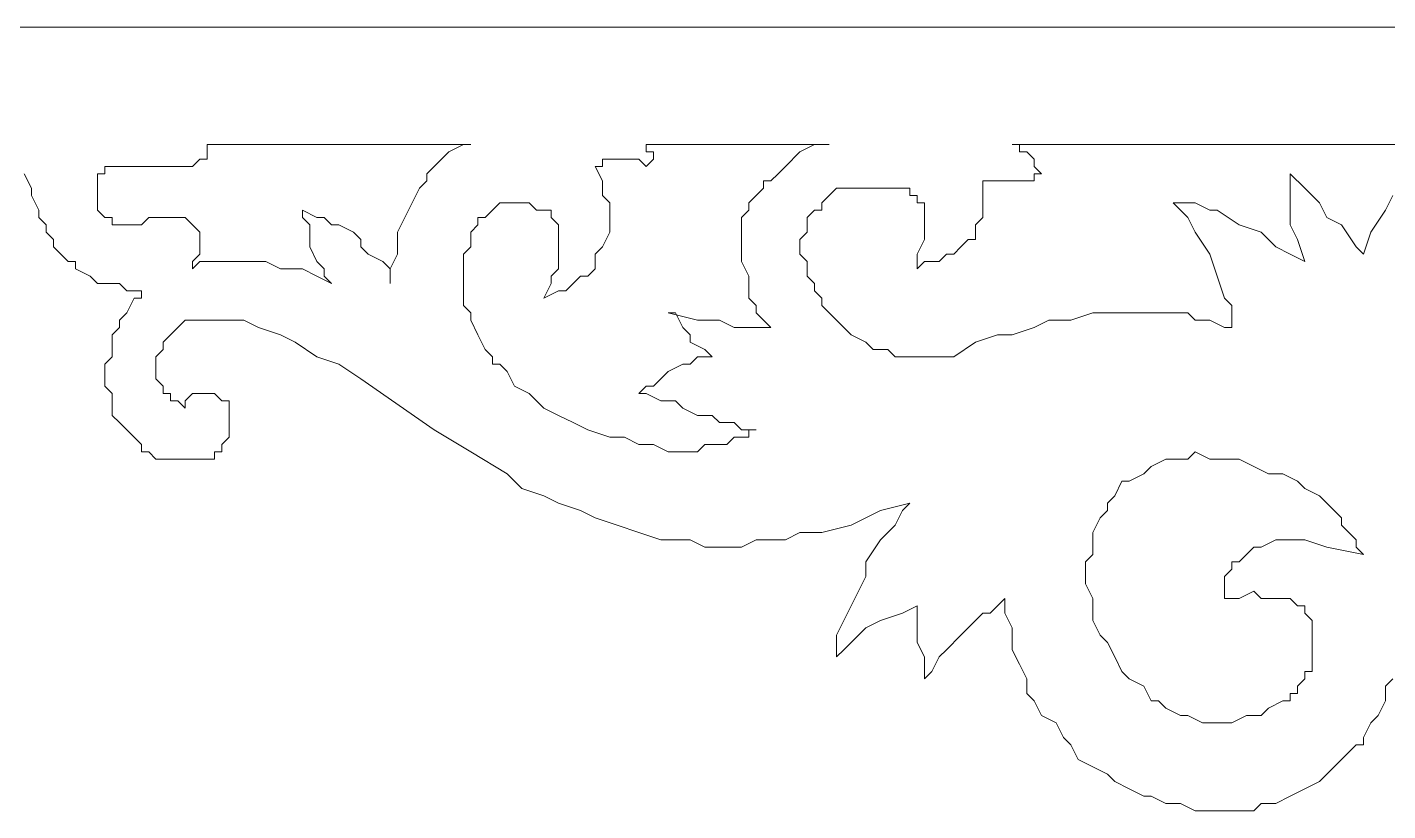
# Model space of a CAD drawing. Extents: x -66030 to 95157, y -13132 to 45879.
# Drawn here: x -62097 to -61371, y 8645 to 9063 of the extents above; entities that cross this region are included whole.
import ezdxf

# ---------------------------------------------------------------- set-up
doc = ezdxf.new("R2010")
doc.units = 0
doc.header["$LTSCALE"] = 100
doc.header["$MEASUREMENT"] = 0
doc.layers.get('0').update_dxf_attribs({"linetype": 'CONTINUOUS'})

msp = doc.modelspace()

# ---------------------------------------------------------------- linework, layer by layer
at = {"lineweight": 0}
for points in [[(-60743.21, 9063.17), (-62168.88, 9063.17)], [(-60743.21, 9063.17), (-62168.88, 9063.17)], [(-61368.16, 8973.33), (-61372.07, 8965.52), (-61379.88, 8953.8), (-61383.78, 8942.09), (-61387.69, 8945.99), (-61395.5, 8957.71), (-61403.31, 8961.62), (-61407.22, 8969.43), (-61415.03, 8977.24), (-61422.84, 8985.05), (-61422.84, 8981.15), (-61422.84, 8973.33), (-61422.84, 8969.43), (-61422.84, 8957.71), (-61418.94, 8949.9), (-61415.03, 8938.18), (-61422.84, 8942.09), (-61430.66, 8945.99), (-61438.47, 8953.8), (-61450.19, 8957.71), (-61461.9, 8965.52), (-61465.81, 8965.52), (-61473.62, 8969.43), (-61477.53, 8969.43), (-61485.34, 8969.43), (-61477.53, 8961.62), (-61473.62, 8953.8), (-61465.81, 8942.09), (-61461.9, 8930.37), (-61458, 8918.65), (-61454.09, 8914.74), (-61454.09, 8910.84), (-61454.09, 8906.93), (-61454.09, 8903.03), (-61458, 8903.03), (-61465.81, 8906.93), (-61473.62, 8906.93), (-61477.53, 8910.84), (-61485.34, 8910.84), (-61489.25, 8910.84), (-61504.87, 8910.84), (-61516.59, 8910.84), (-61528.3, 8910.84), (-61540.02, 8906.93), (-61551.74, 8906.93), (-61559.55, 8903.03), (-61571.27, 8899.12), (-61579.08, 8899.12), (-61590.8, 8895.21), (-61602.52, 8887.4), (-61614.24, 8887.4), (-61614.24, 8887.4), (-61622.05, 8887.4), (-61625.95, 8887.4), (-61633.77, 8887.4), (-61637.67, 8891.31), (-61645.48, 8891.31), (-61649.39, 8895.21), (-61657.2, 8899.12), (-61661.11, 8903.03), (-61661.11, 8903.03), (-61665.01, 8906.93), (-61668.92, 8910.84), (-61672.83, 8914.74), (-61672.83, 8918.65), (-61676.73, 8922.56), (-61676.73, 8926.46), (-61680.64, 8930.37), (-61680.64, 8938.18), (-61684.54, 8942.09), (-61684.54, 8949.9), (-61684.54, 8949.9), (-61680.64, 8953.8), (-61680.64, 8961.62), (-61676.73, 8965.52), (-61672.83, 8965.52), (-61672.83, 8969.43), (-61668.92, 8973.33), (-61665.01, 8977.24), (-61657.2, 8977.24), (-61653.3, 8977.24), (-61645.48, 8977.24), (-61637.67, 8977.24), (-61629.86, 8977.24), (-61629.86, 8977.24), (-61625.95, 8977.24), (-61625.95, 8973.33), (-61622.05, 8973.33), (-61622.05, 8973.33), (-61622.05, 8969.43), (-61618.14, 8969.43), (-61618.14, 8965.52), (-61618.14, 8961.62), (-61618.14, 8957.71), (-61618.14, 8953.8), (-61618.14, 8949.9), (-61622.05, 8942.09), (-61622.05, 8934.27), (-61622.05, 8934.27), (-61618.14, 8938.18), (-61610.33, 8938.18), (-61606.42, 8942.09), (-61602.52, 8942.09), (-61598.61, 8945.99), (-61594.71, 8949.9), (-61590.8, 8949.9), (-61590.8, 8957.71), (-61586.89, 8961.62), (-61586.89, 8969.43), (-61586.89, 8973.33), (-61586.89, 8981.15), (-61579.08, 8981.15), (-61575.18, 8981.15), (-61567.36, 8981.15), (-61567.36, 8981.15), (-61563.46, 8981.15), (-61559.55, 8981.15), (-61559.55, 8985.05), (-61559.55, 8985.05), (-61555.65, 8985.05), (-61559.55, 8988.96), (-61559.55, 8992.86), (-61559.55, 8992.86), (-61563.46, 8996.77), (-61567.36, 8996.77), (-61567.36, 9000.67), (-61571.27, 9000.67), (-61336.91, 9000.67)], [(-61368.16, 8973.33), (-61372.07, 8965.52), (-61379.88, 8953.8), (-61383.78, 8942.09), (-61387.69, 8945.99), (-61395.5, 8957.71), (-61403.31, 8961.62), (-61407.22, 8969.43), (-61415.03, 8977.24), (-61422.84, 8985.05), (-61422.84, 8981.15), (-61422.84, 8973.33), (-61422.84, 8969.43), (-61422.84, 8957.71), (-61418.94, 8949.9), (-61415.03, 8938.18), (-61422.84, 8942.09), (-61430.66, 8945.99), (-61438.47, 8953.8), (-61450.19, 8957.71), (-61461.9, 8965.52), (-61465.81, 8965.52), (-61473.62, 8969.43), (-61477.53, 8969.43), (-61485.34, 8969.43), (-61477.53, 8961.62), (-61473.62, 8953.8), (-61465.81, 8942.09), (-61461.9, 8930.37), (-61458, 8918.65), (-61454.09, 8914.74), (-61454.09, 8910.84), (-61454.09, 8906.93), (-61454.09, 8903.03), (-61458, 8903.03), (-61465.81, 8906.93), (-61473.62, 8906.93), (-61477.53, 8910.84), (-61485.34, 8910.84), (-61489.25, 8910.84), (-61504.87, 8910.84), (-61516.59, 8910.84), (-61528.3, 8910.84), (-61540.02, 8906.93), (-61551.74, 8906.93), (-61559.55, 8903.03), (-61571.27, 8899.12), (-61579.08, 8899.12), (-61590.8, 8895.21), (-61602.52, 8887.4), (-61614.24, 8887.4), (-61614.24, 8887.4), (-61622.05, 8887.4), (-61625.95, 8887.4), (-61633.77, 8887.4), (-61637.67, 8891.31), (-61645.48, 8891.31), (-61649.39, 8895.21), (-61657.2, 8899.12), (-61661.11, 8903.03), (-61661.11, 8903.03), (-61665.01, 8906.93), (-61668.92, 8910.84), (-61672.83, 8914.74), (-61672.83, 8918.65), (-61676.73, 8922.56), (-61676.73, 8926.46), (-61680.64, 8930.37), (-61680.64, 8938.18), (-61684.54, 8942.09), (-61684.54, 8949.9), (-61684.54, 8949.9), (-61680.64, 8953.8), (-61680.64, 8961.62), (-61676.73, 8965.52), (-61672.83, 8965.52), (-61672.83, 8969.43), (-61668.92, 8973.33), (-61665.01, 8977.24), (-61657.2, 8977.24), (-61653.3, 8977.24), (-61645.48, 8977.24), (-61637.67, 8977.24), (-61629.86, 8977.24), (-61629.86, 8977.24), (-61625.95, 8977.24), (-61625.95, 8973.33), (-61622.05, 8973.33), (-61622.05, 8973.33), (-61622.05, 8969.43), (-61618.14, 8969.43), (-61618.14, 8965.52), (-61618.14, 8961.62), (-61618.14, 8957.71), (-61618.14, 8953.8), (-61618.14, 8949.9), (-61622.05, 8942.09), (-61622.05, 8934.27), (-61622.05, 8934.27), (-61618.14, 8938.18), (-61610.33, 8938.18), (-61606.42, 8942.09), (-61602.52, 8942.09), (-61598.61, 8945.99), (-61594.71, 8949.9), (-61590.8, 8949.9), (-61590.8, 8957.71), (-61586.89, 8961.62), (-61586.89, 8969.43), (-61586.89, 8973.33), (-61586.89, 8981.15), (-61579.08, 8981.15), (-61575.18, 8981.15), (-61567.36, 8981.15), (-61567.36, 8981.15), (-61563.46, 8981.15), (-61559.55, 8981.15), (-61559.55, 8985.05), (-61559.55, 8985.05), (-61555.65, 8985.05), (-61559.55, 8988.96), (-61559.55, 8992.86), (-61559.55, 8992.86), (-61563.46, 8996.77), (-61567.36, 8996.77), (-61567.36, 9000.67), (-61571.27, 9000.67), (-61336.91, 9000.67)], [(-62098.58, 8985.05), (-62094.67, 8977.24), (-62094.67, 8973.33), (-62090.76, 8965.52), (-62090.76, 8961.62), (-62086.86, 8957.71), (-62086.86, 8953.8), (-62082.95, 8949.9), (-62082.95, 8945.99), (-62079.05, 8942.09), (-62075.14, 8938.18), (-62071.23, 8938.18), (-62071.23, 8934.27), (-62063.42, 8930.37), (-62059.52, 8926.46), (-62051.7, 8926.46), (-62047.8, 8926.46), (-62043.89, 8922.56), (-62039.99, 8922.56), (-62036.08, 8922.56), (-62036.08, 8922.56), (-62036.08, 8918.65), (-62039.99, 8918.65), (-62043.89, 8910.84), (-62047.8, 8906.93), (-62047.8, 8903.03), (-62051.7, 8899.12), (-62051.7, 8891.31), (-62051.7, 8887.4), (-62055.61, 8883.5), (-62055.61, 8875.68), (-62055.61, 8871.78), (-62051.7, 8867.87), (-62051.7, 8860.06), (-62051.7, 8856.15), (-62047.8, 8852.25), (-62043.89, 8848.34), (-62039.99, 8844.44), (-62036.08, 8840.53), (-62036.08, 8836.62), (-62032.17, 8836.62), (-62028.27, 8832.72), (-62024.36, 8832.72), (-62020.46, 8832.72), (-62016.55, 8832.72), (-62008.74, 8832.72), (-62004.83, 8832.72), (-62000.93, 8832.72), (-61997.02, 8832.72), (-61997.02, 8836.62), (-61993.11, 8836.62), (-61993.11, 8840.53), (-61989.21, 8844.44), (-61989.21, 8844.44), (-61989.21, 8848.34), (-61989.21, 8852.25), (-61989.21, 8856.15), (-61989.21, 8856.15), (-61989.21, 8860.06), (-61989.21, 8863.97), (-61993.11, 8863.97), (-61997.02, 8867.87), (-61997.02, 8867.87), (-62000.93, 8867.87), (-62004.83, 8867.87), (-62004.83, 8867.87), (-62008.74, 8867.87), (-62008.74, 8867.87), (-62012.64, 8863.97), (-62012.64, 8863.97), (-62012.64, 8860.06), (-62012.64, 8860.06), (-62016.55, 8863.97), (-62020.46, 8863.97), (-62020.46, 8867.87), (-62024.36, 8867.87), (-62024.36, 8871.78), (-62028.27, 8875.68), (-62028.27, 8879.59), (-62028.27, 8883.5), (-62028.27, 8887.4), (-62024.36, 8891.31), (-62024.36, 8895.21), (-62020.46, 8899.12), (-62016.55, 8903.03), (-62012.64, 8906.93), (-62012.64, 8906.93), (-62008.74, 8906.93), (-62004.83, 8906.93), (-62000.93, 8906.93), (-61997.02, 8906.93), (-61993.11, 8906.93), (-61985.3, 8906.93), (-61981.4, 8906.93), (-61973.59, 8903.03), (-61961.87, 8899.12), (-61954.06, 8895.21), (-61942.34, 8887.4), (-61930.62, 8883.5), (-61918.9, 8875.68), (-61879.84, 8848.34), (-61860.31, 8836.62), (-61840.78, 8824.91), (-61832.97, 8817.09), (-61821.25, 8813.19), (-61813.44, 8809.28), (-61801.72, 8805.38), (-61793.91, 8801.47), (-61782.19, 8797.56), (-61770.47, 8793.66), (-61758.76, 8789.75), (-61750.94, 8789.75), (-61743.13, 8789.75), (-61735.32, 8785.85), (-61727.51, 8785.85), (-61715.79, 8785.85), (-61707.98, 8789.75), (-61700.17, 8789.75), (-61692.36, 8789.75), (-61684.54, 8793.66), (-61672.83, 8793.66), (-61657.2, 8797.56), (-61641.58, 8805.38), (-61625.95, 8809.28), (-61625.95, 8809.28), (-61629.86, 8805.38), (-61633.77, 8797.56), (-61641.58, 8789.75), (-61649.39, 8778.03), (-61649.39, 8770.22), (-61653.3, 8762.41), (-61657.2, 8754.6), (-61661.11, 8746.79), (-61665.01, 8738.98), (-61665.01, 8727.26), (-61661.11, 8731.16), (-61653.3, 8738.98), (-61649.39, 8742.88), (-61641.58, 8746.79), (-61629.86, 8750.69), (-61622.05, 8754.6), (-61622.05, 8750.69), (-61622.05, 8750.69), (-61622.05, 8746.79), (-61622.05, 8738.98), (-61622.05, 8735.07), (-61618.14, 8727.26), (-61618.14, 8715.54), (-61614.24, 8719.45), (-61610.33, 8727.26), (-61606.42, 8731.16), (-61598.61, 8738.98), (-61590.8, 8746.79), (-61586.89, 8750.69), (-61582.99, 8750.69), (-61579.08, 8754.6), (-61575.18, 8758.5), (-61575.18, 8750.69), (-61571.27, 8742.88), (-61571.27, 8735.07), (-61571.27, 8731.16), (-61567.36, 8723.35), (-61563.46, 8715.54), (-61563.46, 8707.73), (-61559.55, 8703.82), (-61555.65, 8696.01), (-61547.83, 8692.1), (-61543.93, 8684.29), (-61540.02, 8680.39), (-61536.12, 8672.57), (-61528.3, 8668.67), (-61520.49, 8664.76), (-61516.59, 8660.86), (-61508.77, 8656.95), (-61500.96, 8653.04), (-61497.06, 8653.04), (-61489.25, 8649.14), (-61481.43, 8649.14), (-61473.62, 8645.23), (-61465.81, 8645.23), (-61458, 8645.23), (-61450.19, 8645.23), (-61442.37, 8645.23), (-61438.47, 8649.14), (-61430.66, 8649.14), (-61422.84, 8653.04), (-61415.03, 8656.95), (-61407.22, 8660.86), (-61403.31, 8664.76), (-61399.41, 8668.67), (-61395.5, 8672.57), (-61391.6, 8676.48), (-61387.69, 8680.39), (-61383.78, 8680.39), (-61383.78, 8684.29), (-61379.88, 8692.1), (-61375.97, 8696.01), (-61372.07, 8703.82), (-61372.07, 8711.63), (-61368.16, 8715.54)], [(-62098.58, 8985.05), (-62094.67, 8977.24), (-62094.67, 8973.33), (-62090.76, 8965.52), (-62090.76, 8961.62), (-62086.86, 8957.71), (-62086.86, 8953.8), (-62082.95, 8949.9), (-62082.95, 8945.99), (-62079.05, 8942.09), (-62075.14, 8938.18), (-62071.23, 8938.18), (-62071.23, 8934.27), (-62063.42, 8930.37), (-62059.52, 8926.46), (-62051.7, 8926.46), (-62047.8, 8926.46), (-62043.89, 8922.56), (-62039.99, 8922.56), (-62036.08, 8922.56), (-62036.08, 8922.56), (-62036.08, 8918.65), (-62039.99, 8918.65), (-62043.89, 8910.84), (-62047.8, 8906.93), (-62047.8, 8903.03), (-62051.7, 8899.12), (-62051.7, 8891.31), (-62051.7, 8887.4), (-62055.61, 8883.5), (-62055.61, 8875.68), (-62055.61, 8871.78), (-62051.7, 8867.87), (-62051.7, 8860.06), (-62051.7, 8856.15), (-62047.8, 8852.25), (-62043.89, 8848.34), (-62039.99, 8844.44), (-62036.08, 8840.53), (-62036.08, 8836.62), (-62032.17, 8836.62), (-62028.27, 8832.72), (-62024.36, 8832.72), (-62020.46, 8832.72), (-62016.55, 8832.72), (-62008.74, 8832.72), (-62004.83, 8832.72), (-62000.93, 8832.72), (-61997.02, 8832.72), (-61997.02, 8836.62), (-61993.11, 8836.62), (-61993.11, 8840.53), (-61989.21, 8844.44), (-61989.21, 8844.44), (-61989.21, 8848.34), (-61989.21, 8852.25), (-61989.21, 8856.15), (-61989.21, 8856.15), (-61989.21, 8860.06), (-61989.21, 8863.97), (-61993.11, 8863.97), (-61997.02, 8867.87), (-61997.02, 8867.87), (-62000.93, 8867.87), (-62004.83, 8867.87), (-62004.83, 8867.87), (-62008.74, 8867.87), (-62008.74, 8867.87), (-62012.64, 8863.97), (-62012.64, 8863.97), (-62012.64, 8860.06), (-62012.64, 8860.06), (-62016.55, 8863.97), (-62020.46, 8863.97), (-62020.46, 8867.87), (-62024.36, 8867.87), (-62024.36, 8871.78), (-62028.27, 8875.68), (-62028.27, 8879.59), (-62028.27, 8883.5), (-62028.27, 8887.4), (-62024.36, 8891.31), (-62024.36, 8895.21), (-62020.46, 8899.12), (-62016.55, 8903.03), (-62012.64, 8906.93), (-62012.64, 8906.93), (-62008.74, 8906.93), (-62004.83, 8906.93), (-62000.93, 8906.93), (-61997.02, 8906.93), (-61993.11, 8906.93), (-61985.3, 8906.93), (-61981.4, 8906.93), (-61973.59, 8903.03), (-61961.87, 8899.12), (-61954.06, 8895.21), (-61942.34, 8887.4), (-61930.62, 8883.5), (-61918.9, 8875.68), (-61879.84, 8848.34), (-61860.31, 8836.62), (-61840.78, 8824.91), (-61832.97, 8817.09), (-61821.25, 8813.19), (-61813.44, 8809.28), (-61801.72, 8805.38), (-61793.91, 8801.47), (-61782.19, 8797.56), (-61770.47, 8793.66), (-61758.76, 8789.75), (-61750.94, 8789.75), (-61743.13, 8789.75), (-61735.32, 8785.85), (-61727.51, 8785.85), (-61715.79, 8785.85), (-61707.98, 8789.75), (-61700.17, 8789.75), (-61692.36, 8789.75), (-61684.54, 8793.66), (-61672.83, 8793.66), (-61657.2, 8797.56), (-61641.58, 8805.38), (-61625.95, 8809.28), (-61625.95, 8809.28), (-61629.86, 8805.38), (-61633.77, 8797.56), (-61641.58, 8789.75), (-61649.39, 8778.03), (-61649.39, 8770.22), (-61653.3, 8762.41), (-61657.2, 8754.6), (-61661.11, 8746.79), (-61665.01, 8738.98), (-61665.01, 8727.26), (-61661.11, 8731.16), (-61653.3, 8738.98), (-61649.39, 8742.88), (-61641.58, 8746.79), (-61629.86, 8750.69), (-61622.05, 8754.6), (-61622.05, 8750.69), (-61622.05, 8750.69), (-61622.05, 8746.79), (-61622.05, 8738.98), (-61622.05, 8735.07), (-61618.14, 8727.26), (-61618.14, 8715.54), (-61614.24, 8719.45), (-61610.33, 8727.26), (-61606.42, 8731.16), (-61598.61, 8738.98), (-61590.8, 8746.79), (-61586.89, 8750.69), (-61582.99, 8750.69), (-61579.08, 8754.6), (-61575.18, 8758.5), (-61575.18, 8750.69), (-61571.27, 8742.88), (-61571.27, 8735.07), (-61571.27, 8731.16), (-61567.36, 8723.35), (-61563.46, 8715.54), (-61563.46, 8707.73), (-61559.55, 8703.82), (-61555.65, 8696.01), (-61547.83, 8692.1), (-61543.93, 8684.29), (-61540.02, 8680.39), (-61536.12, 8672.57), (-61528.3, 8668.67), (-61520.49, 8664.76), (-61516.59, 8660.86), (-61508.77, 8656.95), (-61500.96, 8653.04), (-61497.06, 8653.04), (-61489.25, 8649.14), (-61481.43, 8649.14), (-61473.62, 8645.23), (-61465.81, 8645.23), (-61458, 8645.23), (-61450.19, 8645.23), (-61442.37, 8645.23), (-61438.47, 8649.14), (-61430.66, 8649.14), (-61422.84, 8653.04), (-61415.03, 8656.95), (-61407.22, 8660.86), (-61403.31, 8664.76), (-61399.41, 8668.67), (-61395.5, 8672.57), (-61391.6, 8676.48), (-61387.69, 8680.39), (-61383.78, 8680.39), (-61383.78, 8684.29), (-61379.88, 8692.1), (-61375.97, 8696.01), (-61372.07, 8703.82), (-61372.07, 8711.63), (-61368.16, 8715.54)]]:
    msp.add_lwpolyline(points, dxfattribs=at)
for points in [[(-61860.31, 9000.67), (-61864.22, 9000.67), (-61872.03, 8996.77), (-61875.94, 8992.86), (-61883.75, 8985.05), (-61883.75, 8981.15), (-61887.65, 8977.24), (-61891.56, 8969.43), (-61895.47, 8961.62), (-61899.37, 8953.8), (-61899.37, 8945.99), (-61899.37, 8942.09), (-61903.28, 8934.27), (-61903.28, 8926.46), (-61903.28, 8934.27), (-61907.18, 8938.18), (-61915, 8942.09), (-61918.9, 8945.99), (-61918.9, 8949.9), (-61922.81, 8953.8), (-61930.62, 8957.71), (-61934.53, 8957.71), (-61938.43, 8961.62), (-61942.34, 8961.62), (-61950.15, 8965.52), (-61950.15, 8961.62), (-61946.24, 8957.71), (-61946.24, 8953.8), (-61946.24, 8945.99), (-61942.34, 8938.18), (-61938.43, 8934.27), (-61938.43, 8930.37), (-61934.53, 8926.46), (-61942.34, 8930.37), (-61950.15, 8934.27), (-61961.87, 8934.27), (-61969.68, 8938.18), (-61981.4, 8938.18), (-61989.21, 8938.18), (-62000.93, 8938.18), (-62004.83, 8938.18), (-62008.74, 8934.27), (-62008.74, 8938.18), (-62004.83, 8942.09), (-62004.83, 8945.99), (-62004.83, 8949.9), (-62004.83, 8953.8), (-62004.83, 8953.8), (-62008.74, 8957.71), (-62008.74, 8957.71), (-62008.74, 8957.71), (-62012.64, 8961.62), (-62012.64, 8961.62), (-62016.55, 8961.62), (-62020.46, 8961.62), (-62024.36, 8961.62), (-62028.27, 8961.62), (-62032.17, 8961.62), (-62036.08, 8957.71), (-62039.99, 8957.71), (-62043.89, 8957.71), (-62047.8, 8957.71), (-62051.7, 8957.71), (-62051.7, 8961.62), (-62055.61, 8961.62), (-62059.52, 8965.52), (-62059.52, 8969.43), (-62059.52, 8973.33), (-62059.52, 8973.33), (-62059.52, 8977.24), (-62059.52, 8981.15), (-62059.52, 8981.15), (-62059.52, 8985.05), (-62055.61, 8985.05), (-62055.61, 8988.96), (-62051.7, 8988.96), (-62047.8, 8988.96), (-62043.89, 8988.96), (-62039.99, 8988.96), (-62032.17, 8988.96), (-62024.36, 8988.96), (-62012.64, 8988.96), (-62008.74, 8988.96), (-62004.83, 8992.86), (-62004.83, 8992.86), (-62000.93, 8992.86), (-62000.93, 8992.86), (-62000.93, 8992.86), (-62000.93, 8996.77), (-62000.93, 8996.77), (-62000.93, 9000.67), (-62000.93, 9000.67), (-61860.31, 9000.67)], [(-61860.31, 9000.67), (-61864.22, 9000.67), (-61872.03, 8996.77), (-61875.94, 8992.86), (-61883.75, 8985.05), (-61883.75, 8981.15), (-61887.65, 8977.24), (-61891.56, 8969.43), (-61895.47, 8961.62), (-61899.37, 8953.8), (-61899.37, 8945.99), (-61899.37, 8942.09), (-61903.28, 8934.27), (-61903.28, 8926.46), (-61903.28, 8934.27), (-61907.18, 8938.18), (-61915, 8942.09), (-61918.9, 8945.99), (-61918.9, 8949.9), (-61922.81, 8953.8), (-61930.62, 8957.71), (-61934.53, 8957.71), (-61938.43, 8961.62), (-61942.34, 8961.62), (-61950.15, 8965.52), (-61950.15, 8961.62), (-61946.24, 8957.71), (-61946.24, 8953.8), (-61946.24, 8945.99), (-61942.34, 8938.18), (-61938.43, 8934.27), (-61938.43, 8930.37), (-61934.53, 8926.46), (-61942.34, 8930.37), (-61950.15, 8934.27), (-61961.87, 8934.27), (-61969.68, 8938.18), (-61981.4, 8938.18), (-61989.21, 8938.18), (-62000.93, 8938.18), (-62004.83, 8938.18), (-62008.74, 8934.27), (-62008.74, 8938.18), (-62004.83, 8942.09), (-62004.83, 8945.99), (-62004.83, 8949.9), (-62004.83, 8953.8), (-62004.83, 8953.8), (-62008.74, 8957.71), (-62008.74, 8957.71), (-62008.74, 8957.71), (-62012.64, 8961.62), (-62012.64, 8961.62), (-62016.55, 8961.62), (-62020.46, 8961.62), (-62024.36, 8961.62), (-62028.27, 8961.62), (-62032.17, 8961.62), (-62036.08, 8957.71), (-62039.99, 8957.71), (-62043.89, 8957.71), (-62047.8, 8957.71), (-62051.7, 8957.71), (-62051.7, 8961.62), (-62055.61, 8961.62), (-62059.52, 8965.52), (-62059.52, 8969.43), (-62059.52, 8973.33), (-62059.52, 8973.33), (-62059.52, 8977.24), (-62059.52, 8981.15), (-62059.52, 8981.15), (-62059.52, 8985.05), (-62055.61, 8985.05), (-62055.61, 8988.96), (-62051.7, 8988.96), (-62047.8, 8988.96), (-62043.89, 8988.96), (-62039.99, 8988.96), (-62032.17, 8988.96), (-62024.36, 8988.96), (-62012.64, 8988.96), (-62008.74, 8988.96), (-62004.83, 8992.86), (-62004.83, 8992.86), (-62000.93, 8992.86), (-62000.93, 8992.86), (-62000.93, 8992.86), (-62000.93, 8996.77), (-62000.93, 8996.77), (-62000.93, 9000.67), (-62000.93, 9000.67), (-61860.31, 9000.67)], [(-61668.92, 9000.67), (-61676.73, 9000.67), (-61684.54, 8996.77), (-61692.36, 8988.96), (-61692.36, 8988.96), (-61696.26, 8985.05), (-61700.17, 8981.15), (-61704.07, 8981.15), (-61704.07, 8977.24), (-61707.98, 8973.33), (-61711.89, 8969.43), (-61711.89, 8965.52), (-61715.79, 8961.62), (-61715.79, 8953.8), (-61715.79, 8949.9), (-61715.79, 8945.99), (-61715.79, 8938.18), (-61711.89, 8930.37), (-61711.89, 8918.65), (-61707.98, 8914.74), (-61707.98, 8910.84), (-61704.07, 8906.93), (-61700.17, 8903.03), (-61704.07, 8903.03), (-61707.98, 8903.03), (-61711.89, 8903.03), (-61719.7, 8903.03), (-61727.51, 8906.93), (-61739.23, 8906.93), (-61754.85, 8910.84), (-61750.94, 8910.84), (-61747.04, 8903.03), (-61743.13, 8899.12), (-61743.13, 8895.21), (-61735.32, 8891.31), (-61731.42, 8887.4), (-61735.32, 8887.4), (-61739.23, 8887.4), (-61743.13, 8883.5), (-61747.04, 8883.5), (-61754.85, 8879.59), (-61762.66, 8871.78), (-61766.57, 8871.78), (-61770.47, 8867.87), (-61766.57, 8867.87), (-61758.76, 8863.97), (-61750.94, 8863.97), (-61747.04, 8860.06), (-61739.23, 8856.15), (-61731.42, 8856.15), (-61727.51, 8852.25), (-61723.6, 8852.25), (-61719.7, 8852.25), (-61715.79, 8848.34), (-61711.89, 8848.34), (-61711.89, 8848.34), (-61707.98, 8848.34), (-61711.89, 8848.34), (-61711.89, 8848.34), (-61711.89, 8844.44), (-61715.79, 8844.44), (-61719.7, 8844.44), (-61723.6, 8840.53), (-61727.51, 8840.53), (-61735.32, 8840.53), (-61739.23, 8836.62), (-61747.04, 8836.62), (-61754.85, 8836.62), (-61762.66, 8840.53), (-61770.47, 8840.53), (-61778.29, 8844.44), (-61786.1, 8844.44), (-61797.82, 8848.34), (-61805.63, 8852.25), (-61813.44, 8856.15), (-61821.25, 8860.06), (-61829.06, 8867.87), (-61836.88, 8871.78), (-61840.78, 8879.59), (-61844.69, 8883.5), (-61848.59, 8883.5), (-61848.59, 8887.4), (-61852.5, 8891.31), (-61856.41, 8899.12), (-61860.31, 8906.93), (-61860.31, 8910.84), (-61864.22, 8914.74), (-61864.22, 8918.65), (-61864.22, 8926.46), (-61864.22, 8930.37), (-61864.22, 8934.27), (-61864.22, 8938.18), (-61864.22, 8942.09), (-61860.31, 8945.99), (-61860.31, 8949.9), (-61860.31, 8953.8), (-61856.41, 8957.71), (-61856.41, 8961.62), (-61852.5, 8961.62), (-61848.59, 8965.52), (-61848.59, 8965.52), (-61844.69, 8969.43), (-61840.78, 8969.43), (-61836.88, 8969.43), (-61836.88, 8969.43), (-61832.97, 8969.43), (-61829.06, 8969.43), (-61825.16, 8965.52), (-61817.35, 8965.52), (-61817.35, 8961.62), (-61817.35, 8961.62), (-61813.44, 8957.71), (-61813.44, 8957.71), (-61813.44, 8953.8), (-61813.44, 8949.9), (-61813.44, 8945.99), (-61813.44, 8942.09), (-61813.44, 8938.18), (-61813.44, 8934.27), (-61817.35, 8930.37), (-61817.35, 8926.46), (-61821.25, 8918.65), (-61821.25, 8918.65), (-61813.44, 8922.56), (-61809.53, 8922.56), (-61805.63, 8926.46), (-61801.72, 8930.37), (-61797.82, 8930.37), (-61793.91, 8934.27), (-61793.91, 8942.09), (-61790, 8945.99), (-61786.1, 8953.8), (-61786.1, 8957.71), (-61786.1, 8961.62), (-61786.1, 8965.52), (-61786.1, 8969.43), (-61790, 8973.33), (-61790, 8977.24), (-61790, 8981.15), (-61793.91, 8988.96), (-61790, 8988.96), (-61790, 8992.86), (-61786.1, 8992.86), (-61782.19, 8992.86), (-61782.19, 8992.86), (-61778.29, 8992.86), (-61774.38, 8992.86), (-61770.47, 8992.86), (-61770.47, 8992.86), (-61766.57, 8988.96), (-61766.57, 8988.96), (-61762.66, 8992.86), (-61762.66, 8996.77), (-61766.57, 8996.77), (-61766.57, 9000.67), (-61766.57, 9000.67), (-61668.92, 9000.67)], [(-61668.92, 9000.67), (-61676.73, 9000.67), (-61684.54, 8996.77), (-61692.36, 8988.96), (-61692.36, 8988.96), (-61696.26, 8985.05), (-61700.17, 8981.15), (-61704.07, 8981.15), (-61704.07, 8977.24), (-61707.98, 8973.33), (-61711.89, 8969.43), (-61711.89, 8965.52), (-61715.79, 8961.62), (-61715.79, 8953.8), (-61715.79, 8949.9), (-61715.79, 8945.99), (-61715.79, 8938.18), (-61711.89, 8930.37), (-61711.89, 8918.65), (-61707.98, 8914.74), (-61707.98, 8910.84), (-61704.07, 8906.93), (-61700.17, 8903.03), (-61704.07, 8903.03), (-61707.98, 8903.03), (-61711.89, 8903.03), (-61719.7, 8903.03), (-61727.51, 8906.93), (-61739.23, 8906.93), (-61754.85, 8910.84), (-61750.94, 8910.84), (-61747.04, 8903.03), (-61743.13, 8899.12), (-61743.13, 8895.21), (-61735.32, 8891.31), (-61731.42, 8887.4), (-61735.32, 8887.4), (-61739.23, 8887.4), (-61743.13, 8883.5), (-61747.04, 8883.5), (-61754.85, 8879.59), (-61762.66, 8871.78), (-61766.57, 8871.78), (-61770.47, 8867.87), (-61766.57, 8867.87), (-61758.76, 8863.97), (-61750.94, 8863.97), (-61747.04, 8860.06), (-61739.23, 8856.15), (-61731.42, 8856.15), (-61727.51, 8852.25), (-61723.6, 8852.25), (-61719.7, 8852.25), (-61715.79, 8848.34), (-61711.89, 8848.34), (-61711.89, 8848.34), (-61707.98, 8848.34), (-61711.89, 8848.34), (-61711.89, 8848.34), (-61711.89, 8844.44), (-61715.79, 8844.44), (-61719.7, 8844.44), (-61723.6, 8840.53), (-61727.51, 8840.53), (-61735.32, 8840.53), (-61739.23, 8836.62), (-61747.04, 8836.62), (-61754.85, 8836.62), (-61762.66, 8840.53), (-61770.47, 8840.53), (-61778.29, 8844.44), (-61786.1, 8844.44), (-61797.82, 8848.34), (-61805.63, 8852.25), (-61813.44, 8856.15), (-61821.25, 8860.06), (-61829.06, 8867.87), (-61836.88, 8871.78), (-61840.78, 8879.59), (-61844.69, 8883.5), (-61848.59, 8883.5), (-61848.59, 8887.4), (-61852.5, 8891.31), (-61856.41, 8899.12), (-61860.31, 8906.93), (-61860.31, 8910.84), (-61864.22, 8914.74), (-61864.22, 8918.65), (-61864.22, 8926.46), (-61864.22, 8930.37), (-61864.22, 8934.27), (-61864.22, 8938.18), (-61864.22, 8942.09), (-61860.31, 8945.99), (-61860.31, 8949.9), (-61860.31, 8953.8), (-61856.41, 8957.71), (-61856.41, 8961.62), (-61852.5, 8961.62), (-61848.59, 8965.52), (-61848.59, 8965.52), (-61844.69, 8969.43), (-61840.78, 8969.43), (-61836.88, 8969.43), (-61836.88, 8969.43), (-61832.97, 8969.43), (-61829.06, 8969.43), (-61825.16, 8965.52), (-61817.35, 8965.52), (-61817.35, 8961.62), (-61817.35, 8961.62), (-61813.44, 8957.71), (-61813.44, 8957.71), (-61813.44, 8953.8), (-61813.44, 8949.9), (-61813.44, 8945.99), (-61813.44, 8942.09), (-61813.44, 8938.18), (-61813.44, 8934.27), (-61817.35, 8930.37), (-61817.35, 8926.46), (-61821.25, 8918.65), (-61821.25, 8918.65), (-61813.44, 8922.56), (-61809.53, 8922.56), (-61805.63, 8926.46), (-61801.72, 8930.37), (-61797.82, 8930.37), (-61793.91, 8934.27), (-61793.91, 8942.09), (-61790, 8945.99), (-61786.1, 8953.8), (-61786.1, 8957.71), (-61786.1, 8961.62), (-61786.1, 8965.52), (-61786.1, 8969.43), (-61790, 8973.33), (-61790, 8977.24), (-61790, 8981.15), (-61793.91, 8988.96), (-61790, 8988.96), (-61790, 8992.86), (-61786.1, 8992.86), (-61782.19, 8992.86), (-61782.19, 8992.86), (-61778.29, 8992.86), (-61774.38, 8992.86), (-61770.47, 8992.86), (-61770.47, 8992.86), (-61766.57, 8988.96), (-61766.57, 8988.96), (-61762.66, 8992.86), (-61762.66, 8996.77), (-61766.57, 8996.77), (-61766.57, 9000.67), (-61766.57, 9000.67), (-61668.92, 9000.67)], [(-61403.31, 8785.85), (-61383.78, 8781.94), (-61387.69, 8785.85), (-61387.69, 8789.75), (-61395.5, 8797.56), (-61395.5, 8801.47), (-61399.41, 8805.38), (-61403.31, 8809.28), (-61407.22, 8813.19), (-61415.03, 8817.09), (-61418.94, 8821), (-61426.75, 8824.91), (-61434.56, 8824.91), (-61442.37, 8828.81), (-61450.19, 8832.72), (-61458, 8832.72), (-61465.81, 8832.72), (-61473.62, 8836.62), (-61477.53, 8832.72), (-61485.34, 8832.72), (-61489.25, 8832.72), (-61497.06, 8828.81), (-61500.96, 8824.91), (-61508.77, 8821), (-61512.68, 8821), (-61516.59, 8813.19), (-61520.49, 8809.28), (-61520.49, 8805.38), (-61524.4, 8801.47), (-61528.3, 8793.66), (-61528.3, 8789.75), (-61528.3, 8781.94), (-61532.21, 8778.03), (-61532.21, 8770.22), (-61532.21, 8766.32), (-61528.3, 8758.5), (-61528.3, 8750.69), (-61528.3, 8746.79), (-61524.4, 8738.98), (-61520.49, 8735.07), (-61516.59, 8727.26), (-61512.68, 8719.45), (-61508.77, 8715.54), (-61500.96, 8711.63), (-61497.06, 8703.82), (-61493.15, 8703.82), (-61489.25, 8699.92), (-61481.43, 8696.01), (-61477.53, 8696.01), (-61469.72, 8692.1), (-61461.9, 8692.1), (-61454.09, 8692.1), (-61446.28, 8696.01), (-61438.47, 8696.01), (-61434.56, 8699.92), (-61426.75, 8703.82), (-61422.84, 8703.82), (-61422.84, 8707.73), (-61418.94, 8707.73), (-61418.94, 8711.63), (-61415.03, 8715.54), (-61415.03, 8719.45), (-61411.13, 8719.45), (-61411.13, 8723.35), (-61411.13, 8727.26), (-61411.13, 8731.16), (-61411.13, 8735.07), (-61411.13, 8738.98), (-61411.13, 8742.88), (-61411.13, 8742.88), (-61411.13, 8746.79), (-61415.03, 8750.69), (-61415.03, 8754.6), (-61418.94, 8754.6), (-61422.84, 8758.5), (-61426.75, 8758.5), (-61430.66, 8758.5), (-61438.47, 8758.5), (-61442.37, 8762.41), (-61450.19, 8758.5), (-61458, 8758.5), (-61458, 8762.41), (-61458, 8766.32), (-61458, 8766.32), (-61458, 8770.22), (-61454.09, 8774.13), (-61454.09, 8778.03), (-61450.19, 8778.03), (-61446.28, 8781.94), (-61442.37, 8785.85), (-61438.47, 8785.85), (-61430.66, 8789.75), (-61422.84, 8789.75), (-61415.03, 8789.75), (-61403.31, 8785.85)], [(-61403.31, 8785.85), (-61383.78, 8781.94), (-61387.69, 8785.85), (-61387.69, 8789.75), (-61395.5, 8797.56), (-61395.5, 8801.47), (-61399.41, 8805.38), (-61403.31, 8809.28), (-61407.22, 8813.19), (-61415.03, 8817.09), (-61418.94, 8821), (-61426.75, 8824.91), (-61434.56, 8824.91), (-61442.37, 8828.81), (-61450.19, 8832.72), (-61458, 8832.72), (-61465.81, 8832.72), (-61473.62, 8836.62), (-61477.53, 8832.72), (-61485.34, 8832.72), (-61489.25, 8832.72), (-61497.06, 8828.81), (-61500.96, 8824.91), (-61508.77, 8821), (-61512.68, 8821), (-61516.59, 8813.19), (-61520.49, 8809.28), (-61520.49, 8805.38), (-61524.4, 8801.47), (-61528.3, 8793.66), (-61528.3, 8789.75), (-61528.3, 8781.94), (-61532.21, 8778.03), (-61532.21, 8770.22), (-61532.21, 8766.32), (-61528.3, 8758.5), (-61528.3, 8750.69), (-61528.3, 8746.79), (-61524.4, 8738.98), (-61520.49, 8735.07), (-61516.59, 8727.26), (-61512.68, 8719.45), (-61508.77, 8715.54), (-61500.96, 8711.63), (-61497.06, 8703.82), (-61493.15, 8703.82), (-61489.25, 8699.92), (-61481.43, 8696.01), (-61477.53, 8696.01), (-61469.72, 8692.1), (-61461.9, 8692.1), (-61454.09, 8692.1), (-61446.28, 8696.01), (-61438.47, 8696.01), (-61434.56, 8699.92), (-61426.75, 8703.82), (-61422.84, 8703.82), (-61422.84, 8707.73), (-61418.94, 8707.73), (-61418.94, 8711.63), (-61415.03, 8715.54), (-61415.03, 8719.45), (-61411.13, 8719.45), (-61411.13, 8723.35), (-61411.13, 8727.26), (-61411.13, 8731.16), (-61411.13, 8735.07), (-61411.13, 8738.98), (-61411.13, 8742.88), (-61411.13, 8742.88), (-61411.13, 8746.79), (-61415.03, 8750.69), (-61415.03, 8754.6), (-61418.94, 8754.6), (-61422.84, 8758.5), (-61426.75, 8758.5), (-61430.66, 8758.5), (-61438.47, 8758.5), (-61442.37, 8762.41), (-61450.19, 8758.5), (-61458, 8758.5), (-61458, 8762.41), (-61458, 8766.32), (-61458, 8766.32), (-61458, 8770.22), (-61454.09, 8774.13), (-61454.09, 8778.03), (-61450.19, 8778.03), (-61446.28, 8781.94), (-61442.37, 8785.85), (-61438.47, 8785.85), (-61430.66, 8789.75), (-61422.84, 8789.75), (-61415.03, 8789.75), (-61403.31, 8785.85)]]:
    msp.add_lwpolyline(points, close=True, dxfattribs=at)

doc.saveas('drawing.dxf')
